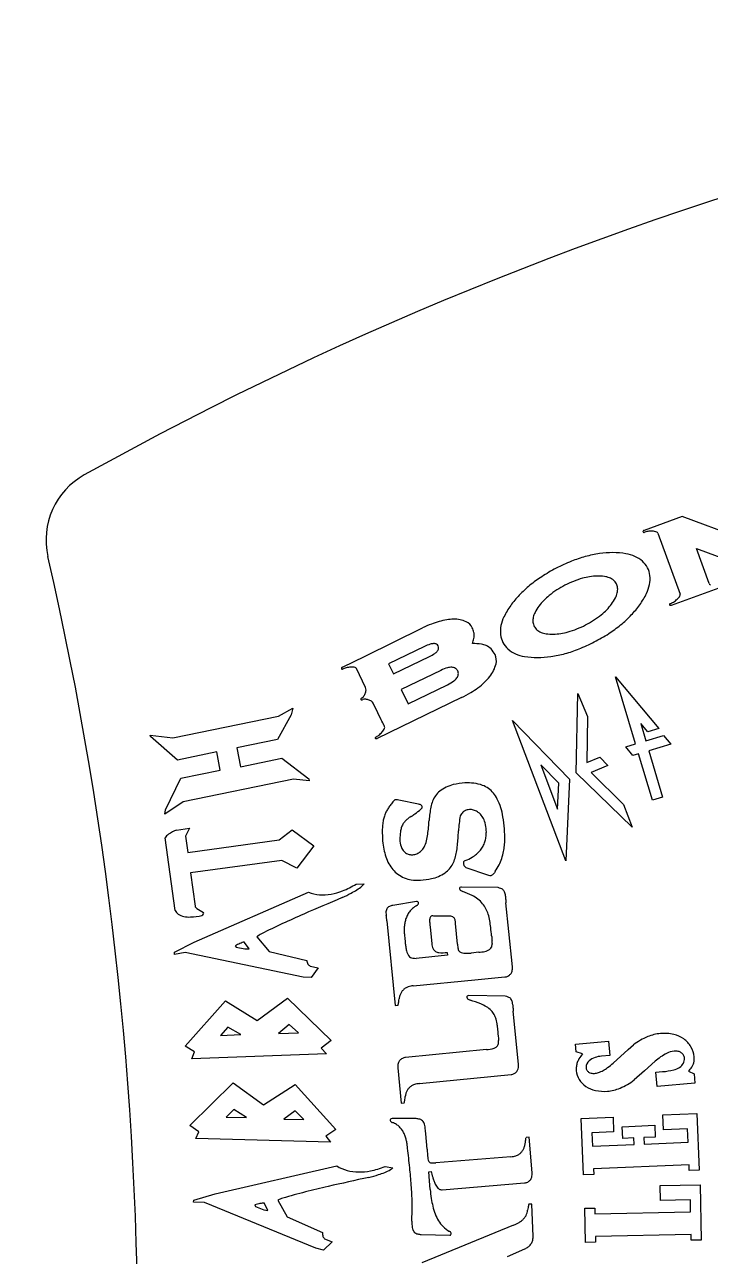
# Model space of a CAD drawing. Extents: x 7.4 to 31.4, y 13.7 to 28.6.
# Drawn here: x 7.43 to 12.04, y 20.35 to 28.63 of the extents above; entities that cross this region are included whole.
import ezdxf

# ---------------------------------------------------------------- set-up
doc = ezdxf.new("R2010")
doc.units = 0
doc.header["$MEASUREMENT"] = 0
doc.layers.add('APS_GEOMETRY', color=7, linetype='Continuous')

msp = doc.modelspace()

# ---------------------------------------------------------------- linework, layer by layer
at = {"layer": 'APS_GEOMETRY'}
for p, q in [((11.846485, 25.322211), (11.590932, 25.229203)), ((12.280041, 25.161742), (11.846485, 25.322211)), ((11.682882, 25.209899), (11.832067, 24.799994)), ((12.027918, 24.871275), (11.942064, 25.10717)), ((11.942064, 25.10717), (12.375422, 24.94498)), ((11.774034, 24.726105), (12.119869, 24.851971)), ((9.714748, 24.384138), (10.101109, 24.572912)), ((10.113487, 24.448017), (9.872304, 24.330983)), ((9.562261, 24.309713), (9.714748, 24.384138)), ((9.905115, 24.263368), (10.146297, 24.380403)), ((9.71703, 24.171791), (9.655732, 24.299887)), ((9.872304, 24.330983), (9.905115, 24.263368)), ((10.222467, 24.287324), (9.95619, 24.158112)), ((10.002869, 24.061918), (10.269146, 24.191129)), ((11.533223, 23.793091), (11.3986, 24.244674)), ((11.3986, 24.244674), (11.690168, 23.896182)), ((9.95619, 24.158112), (10.002869, 24.061918)), ((11.132443, 23.598994), (11.144386, 24.13213)), ((11.144386, 24.13213), (11.210448, 23.976285)), ((9.131274, 23.980012), (9.227678, 24.034036)), ((9.227678, 24.034036), (9.217914, 23.988213)), ((9.799566, 24.002478), (9.76818, 24.066382)), ((10.363418, 24.105112), (9.794998, 23.830093)), ((8.421337, 23.832905), (9.131274, 23.980012)), ((9.217914, 23.988213), (9.124575, 23.822531)), ((9.822904, 23.954937), (9.799566, 24.002478)), ((11.064015, 23.006093), (10.705959, 23.950059)), ((10.705959, 23.950059), (11.089017, 23.555446)), ((11.210448, 23.976285), (11.204728, 23.667265)), ((11.615102, 23.873803), (11.567146, 23.931118)), ((11.567146, 23.931118), (11.602167, 23.813644)), ((11.690168, 23.896182), (11.615102, 23.873803)), ((8.270812, 23.842401), (8.268924, 23.851599)), ((8.268924, 23.851599), (8.421337, 23.832905)), ((8.452087, 23.683112), (8.270812, 23.842401)), ((9.124575, 23.822531), (8.852581, 23.766695)), ((11.467726, 23.773565), (11.533223, 23.793091)), ((11.602167, 23.813644), (11.72167, 23.849269)), ((11.769116, 23.790845), (11.622035, 23.746998)), ((11.72167, 23.849269), (11.769116, 23.790845)), ((8.716584, 23.738778), (8.452087, 23.683112)), ((8.739699, 23.616173), (8.716584, 23.738778)), ((8.852581, 23.766695), (8.877432, 23.63897)), ((8.877432, 23.63897), (9.155204, 23.696676)), ((9.155204, 23.696676), (9.335717, 23.55777)), ((11.204728, 23.667265), (11.291913, 23.702785)), ((11.291913, 23.702785), (11.345881, 23.647088)), ((11.515172, 23.71514), (11.467726, 23.773565)), ((11.553091, 23.726445), (11.515172, 23.71514)), ((11.645922, 23.415047), (11.553091, 23.726445)), ((11.622035, 23.746998), (11.714867, 23.4356)), ((8.474931, 23.561821), (8.739699, 23.616173)), ((11.016951, 23.528111), (10.895483, 23.653257)), ((10.895483, 23.653257), (11.009024, 23.353923)), ((11.345881, 23.647088), (11.233485, 23.601297)), ((8.371829, 23.350315), (8.474931, 23.561821)), ((9.233257, 23.556593), (8.492172, 23.404461)), ((9.338549, 23.543973), (9.233257, 23.556593)), ((9.335717, 23.55777), (9.338549, 23.543973)), ((11.009024, 23.353923), (11.016951, 23.528111)), ((11.089017, 23.555446), (11.064015, 23.006093)), ((11.51084, 23.232653), (11.132443, 23.598994)), ((11.233485, 23.601297), (11.451143, 23.385589)), ((8.492172, 23.404461), (8.367773, 23.320042)), ((10.07443, 23.388194), (9.941163, 23.414239)), ((11.451143, 23.385589), (11.51084, 23.232653)), ((11.714867, 23.4356), (11.645922, 23.415047)), ((8.367773, 23.320042), (8.371829, 23.350315)), ((8.446988, 23.213924), (8.532724, 23.225532)), ((8.532724, 23.225532), (8.507481, 23.17203)), ((9.136929, 23.146933), (9.223172, 23.214785)), ((9.223172, 23.214785), (9.368847, 23.108621)), ((10.527617, 23.224912), (10.528744, 23.226207)), ((10.6519, 23.205547), (10.650806, 23.221295)), ((10.653666, 23.180108), (10.6519, 23.205547)), ((8.436957, 22.673148), (8.370998, 23.16032)), ((8.507481, 23.17203), (8.522239, 23.063032)), ((8.522239, 23.063032), (9.136929, 23.146933)), ((9.368847, 23.108621), (9.254494, 22.958453)), ((9.155646, 23.00869), (8.540776, 22.926118)), ((9.254494, 22.958453), (9.155646, 23.00869)), ((10.391355, 22.961052), (10.537207, 22.911538)), ((8.540776, 22.926118), (8.571011, 22.702804)), ((8.565475, 22.460181), (9.334874, 22.794957)), ((9.653614, 22.850484), (9.707232, 22.852486)), ((10.607985, 22.826237), (10.362359, 22.830526)), ((10.059497, 22.732899), (9.899801, 22.706465)), ((10.680387, 22.531914), (10.661672, 22.725296)), ((10.284889, 22.635155), (10.176267, 22.635623)), ((9.861046, 22.602678), (9.916137, 22.033408)), ((10.148936, 22.590279), (10.150369, 22.575473)), ((10.150369, 22.575473), (10.15186, 22.560063)), ((10.15186, 22.560063), (10.162387, 22.451286)), ((10.336002, 22.447348), (10.322668, 22.585133)), ((10.681595, 22.532031), (10.680387, 22.531914)), ((10.704637, 22.293929), (10.681595, 22.532031)), ((8.432442, 22.392125), (8.565475, 22.460181)), ((8.934289, 22.41489), (8.903843, 22.457378)), ((8.98699, 22.495383), (9.06854, 22.396412)), ((10.56502, 22.50123), (10.565546, 22.495791)), ((10.565546, 22.495791), (10.565956, 22.491561)), ((10.565956, 22.491561), (10.566336, 22.487633)), ((10.566336, 22.487633), (10.566775, 22.4831)), ((10.566775, 22.4831), (10.567213, 22.478568)), ((10.567213, 22.478568), (10.567827, 22.472222)), ((8.432992, 22.37738), (8.432442, 22.392125)), ((8.505026, 22.389466), (8.432992, 22.37738)), ((9.298431, 22.225125), (8.505026, 22.389466)), ((8.841568, 22.43559), (8.84661, 22.426382)), ((8.84661, 22.426382), (8.90547, 22.413814)), ((8.90547, 22.413814), (8.934289, 22.41489)), ((9.06854, 22.396412), (9.323096, 22.337459)), ((10.268942, 22.371321), (10.057431, 22.350852)), ((10.265862, 22.390542), (10.267071, 22.390659)), ((10.267071, 22.390659), (10.268942, 22.371321)), ((10.478037, 22.391556), (10.428483, 22.38676)), ((10.565093, 22.434292), (10.563694, 22.426684)), ((10.566092, 22.439726), (10.565093, 22.434292)), ((9.343984, 22.299311), (9.398128, 22.287239)), ((9.398128, 22.287239), (9.351554, 22.222411)), ((9.351554, 22.222411), (9.298431, 22.225125)), ((10.037507, 22.16593), (10.452071, 22.206049)), ((10.452071, 22.206049), (10.653913, 22.225582)), ((8.504084, 21.761126), (8.775287, 22.06522)), ((8.775287, 22.06522), (8.988982, 21.932256)), ((8.988982, 21.932256), (9.192786, 22.082151)), ((9.192786, 22.082151), (9.485291, 21.797763)), ((9.916137, 22.033408), (9.936684, 22.035397)), ((10.657095, 22.096039), (10.411465, 22.100137)), ((10.745643, 21.638619), (10.710861, 21.99514)), ((8.791997, 21.887316), (8.743062, 21.831796)), ((8.879738, 21.838241), (8.791997, 21.887316)), ((9.204085, 21.905387), (9.131842, 21.84497)), ((9.265887, 21.849975), (9.204085, 21.905387)), ((8.743062, 21.831796), (8.879738, 21.838241)), ((9.131842, 21.84497), (9.265887, 21.849975)), ((9.485291, 21.797763), (9.420071, 21.747004)), ((11.128303, 21.774603), (11.351021, 21.793163)), ((11.351021, 21.793163), (11.358975, 21.697712)), ((8.567321, 21.721204), (8.504084, 21.761126)), ((8.548891, 21.675549), (8.567321, 21.721204)), ((9.455704, 21.709408), (8.548891, 21.675549)), ((9.420071, 21.747004), (9.455704, 21.709408)), ((10.529844, 21.73713), (9.985998, 21.684072)), ((11.132754, 21.721196), (11.128303, 21.774603)), ((11.176123, 21.708791), (11.132754, 21.721196)), ((11.382648, 21.647052), (11.483756, 21.738146)), ((11.483756, 21.738146), (11.518911, 21.769395)), ((11.358975, 21.697712), (11.304432, 21.693167)), ((11.66488, 21.658557), (11.593635, 21.595267)), ((9.934236, 21.61436), (9.957464, 21.376276)), ((10.081149, 21.509127), (10.696299, 21.569142)), ((11.593635, 21.595267), (11.52374, 21.532947)), ((11.669283, 21.585123), (11.714735, 21.58891)), ((11.677237, 21.489672), (11.669283, 21.585123)), ((11.889443, 21.593172), (11.926468, 21.574517)), ((11.926468, 21.574517), (11.931771, 21.510884)), ((8.536165, 21.22727), (8.826423, 21.513231)), ((8.826423, 21.513231), (9.031094, 21.366757)), ((9.031094, 21.366757), (9.244145, 21.50319)), ((9.244145, 21.50319), (9.517692, 21.200522)), ((10.078731, 21.508892), (10.081149, 21.509127)), ((11.931771, 21.510884), (11.677237, 21.489672)), ((9.957464, 21.376276), (9.978009, 21.37828)), ((8.83162, 21.33462), (8.779205, 21.282373)), ((8.916011, 21.279987), (8.83162, 21.33462)), ((9.244015, 21.326065), (9.168024, 21.270435)), ((9.302113, 21.266781), (9.244015, 21.326065)), ((11.716231, 21.297575), (11.945221, 21.307171)), ((11.720432, 21.197321), (11.716231, 21.297575)), ((11.945221, 21.307171), (11.961166, 20.926661)), ((8.596694, 21.183351), (8.536165, 21.22727)), ((8.779205, 21.282373), (8.916011, 21.279987)), ((9.168024, 21.270435), (9.302113, 21.266781)), ((10.057729, 21.272948), (9.895678, 21.273031)), ((10.120511, 21.190994), (10.118969, 21.209752)), ((11.167112, 21.274564), (11.381291, 21.283539)), ((11.183058, 20.894054), (11.167112, 21.274564)), ((11.381291, 21.283539), (11.385493, 21.183285)), ((11.443349, 21.218806), (11.662085, 21.227972)), ((11.446643, 21.140198), (11.443349, 21.218806)), ((11.662085, 21.227972), (11.665379, 21.149364)), ((8.575357, 21.138979), (8.596694, 21.183351)), ((9.482465, 21.11426), (8.575357, 21.138979)), ((9.517692, 21.200522), (9.449332, 21.154077)), ((9.449332, 21.154077), (9.482465, 21.11426)), ((10.122152, 21.171026), (10.120511, 21.190994)), ((10.130607, 21.068158), (10.122152, 21.171026)), ((10.817323, 21.14775), (10.79675, 21.146059)), ((10.836919, 20.909339), (10.817323, 21.14775)), ((11.385493, 21.183285), (11.239668, 21.177174)), ((11.239668, 21.177174), (11.24344, 21.087174)), ((11.521834, 21.143349), (11.446643, 21.140198)), ((11.523696, 21.098918), (11.521834, 21.143349)), ((11.665379, 21.149364), (11.58791, 21.146118)), ((11.58791, 21.146118), (11.589772, 21.101687)), ((11.882206, 21.2041), (11.720432, 21.197321)), ((11.885977, 21.114099), (11.882206, 21.2041)), ((11.24344, 21.087174), (11.523696, 21.098918)), ((11.589772, 21.101687), (11.885977, 21.114099)), ((10.694048, 21.016998), (10.190603, 20.975619)), ((11.892327, 20.962579), (11.249789, 20.935653)), ((11.89395, 20.923845), (11.892327, 20.962579)), ((8.706831, 20.767177), (9.524748, 20.954428)), ((9.848262, 20.950263), (9.90133, 20.942349)), ((10.14314, 20.915672), (10.158873, 20.916965)), ((10.147937, 20.855452), (10.14314, 20.915672)), ((11.251413, 20.896919), (11.183058, 20.894054)), ((11.249789, 20.935653), (11.251413, 20.896919)), ((11.961166, 20.926661), (11.89395, 20.923845)), ((10.152382, 20.795812), (10.147937, 20.855452)), ((10.232247, 20.795066), (10.786521, 20.840623)), ((11.698896, 20.823597), (11.966805, 20.828752)), ((11.700826, 20.723274), (11.698896, 20.823597)), ((11.966805, 20.828752), (11.973978, 20.455959)), ((8.561359, 20.710209), (8.563535, 20.724803)), ((8.634386, 20.708813), (8.561359, 20.710209)), ((8.563535, 20.724803), (8.706831, 20.767177)), ((9.127614, 20.724096), (9.189528, 20.611791)), ((11.901473, 20.727134), (11.700826, 20.723274)), ((11.903052, 20.645051), (11.901473, 20.727134)), ((9.383915, 20.401072), (8.634386, 20.708813)), ((8.973663, 20.692126), (8.976922, 20.682147)), ((8.976922, 20.682147), (9.032458, 20.658947)), ((9.032458, 20.658947), (9.060982, 20.654693)), ((9.060982, 20.654693), (9.038887, 20.702065)), ((10.835489, 20.697695), (10.814859, 20.69695)), ((10.843384, 20.479267), (10.835489, 20.697695)), ((11.190922, 20.670126), (11.259324, 20.671442)), ((11.195331, 20.440978), (11.190922, 20.670126)), ((11.259324, 20.671442), (11.26007, 20.63268)), ((11.26007, 20.63268), (11.903052, 20.645051)), ((9.189528, 20.611791), (9.42886, 20.506936)), ((10.027905, 20.58333), (10.029422, 20.564875)), ((10.029422, 20.564875), (10.03079, 20.548234)), ((10.713028, 20.555965), (10.095199, 20.302769)), ((9.44236, 20.465592), (9.493351, 20.443748)), ((10.091333, 20.49351), (10.283026, 20.488553)), ((11.90597, 20.493426), (11.262987, 20.481055)), ((11.262987, 20.481055), (11.263733, 20.442294)), ((11.906716, 20.454665), (11.90597, 20.493426)), ((9.435628, 20.388614), (9.383915, 20.401072)), ((9.493351, 20.443748), (9.435628, 20.388614)), ((10.670775, 20.34666), (10.789244, 20.397115)), ((11.263733, 20.442294), (11.195331, 20.440978)), ((11.973978, 20.455959), (11.906716, 20.454665))]:
    msp.add_line(p, q, dxfattribs=at)
for centre, radius, start, end in [((19.495545, 4.630207), 24, 61.299397, 119.092201), ((8.069458, 25.16541), 0.5, 119.092201, 192.895604), ((11.587104, 25.221213), 0.004517, 139.743868, 199.998987), ((11.589288, 25.222008), 0.006842, 199.998987, 241.184912), ((11.59684, 25.212969), 0.017275, 109.998987, 139.743868), ((11.58838, 25.220357), 0.004957, 241.184912, 289.998987), ((11.63051, 25.104599), 0.118229, 97.767486, 109.998987), ((11.639912, 25.035665), 0.187801, 88.069399, 97.767486), ((11.643117, 25.130725), 0.092687, 69.829407, 88.069399), ((11.670553, 25.205412), 0.013121, 19.998987, 69.829407), ((-15.812611, 19.697614), 24, 345.522488, 12.895604), ((11.532274, 23.943064), 1.16082, 111.782017, 117.345906), ((11.429824, 24.19944), 0.884732, 105.40807, 111.782017), ((11.402994, 24.296793), 0.783749, 98.226553, 105.40807), ((11.383858, 24.429157), 0.650009, 90.339703, 98.226553), ((11.383068, 24.562383), 0.51678, 80.490773, 90.339703), ((11.426212, 24.81995), 0.255624, 66.469417, 80.490773), ((11.45304, 24.88156), 0.188427, 47.884902, 66.469417), ((11.475744, 24.906674), 0.154572, 27.345906, 47.884902), ((11.532274, 23.943064), 1.16082, 117.345906, 122.909795), ((11.475744, 24.906674), 0.154572, 6.80691, 27.345906), ((11.318332, 24.25301), 0.783749, 129.283743, 136.465259), ((11.382271, 24.174847), 0.884732, 122.909795, 129.283743), ((11.35115, 24.293297), 0.637908, 117.345906, 128.714125), ((11.351683, 24.292266), 0.639068, 105.997182, 117.345906), ((11.284655, 24.526062), 0.395854, 91.563001, 105.997182), ((11.282057, 24.621275), 0.300605, 82.007757, 91.563001), ((11.304116, 24.778388), 0.141952, 68.084683, 82.007757), ((11.319439, 24.816474), 0.100899, 49.014147, 68.084683), ((11.334217, 24.833483), 0.078367, 27.345906, 49.014147), ((11.334217, 24.833483), 0.078367, 5.677665, 27.345906), ((11.376345, 24.916377), 0.255624, 334.201039, 348.222395), ((11.442128, 24.902661), 0.188427, 348.222395, 6.80691), ((12.040248, 24.875762), 0.013121, 199.998987, 249.829407), ((11.221376, 24.345129), 0.650009, 136.465259, 144.352109), ((11.197584, 24.484882), 0.392373, 128.714125, 143.224226), ((11.130897, 24.913568), 0.300605, 323.128811, 332.684055), ((11.271859, 24.840762), 0.141952, 332.684055, 346.607129), ((11.311796, 24.831253), 0.100899, 346.607129, 5.677665), ((11.141219, 25.030036), 0.51678, 324.352109, 334.201039), ((11.750714, 24.835087), 0.092687, 311.928575, 330.168567), ((11.819737, 24.795507), 0.013121, 330.168567, 19.998987), ((11.113113, 24.422775), 0.51678, 144.352109, 154.201039), ((11.122756, 24.540811), 0.298954, 143.224226, 152.798929), ((11.0547, 24.970719), 0.395854, 308.694631, 323.128811), ((11.032956, 25.107682), 0.650009, 316.465259, 324.352109), ((11.768151, 24.73056), 0.006842, 158.813062, 199.998987), ((11.765966, 24.729765), 0.004517, 199.998987, 260.254106), ((11.766393, 24.731241), 0.004957, 109.998987, 158.813062), ((11.724263, 24.846998), 0.118229, 289.998987, 302.230488), ((11.768126, 24.742338), 0.017275, 260.254106, 289.998987), ((11.687159, 24.90585), 0.187801, 302.230488, 311.928575), ((10.364183, 24.075227), 0.561824, 105.782022, 111.284964), ((10.33919, 24.163659), 0.469928, 99.217937, 105.782022), ((10.318121, 24.293484), 0.338405, 91.481087, 99.217937), ((10.313303, 24.440111), 0.191705, 65.197068, 91.17426), ((10.357818, 24.536438), 0.085589, 25.885059, 65.197068), ((10.877988, 24.536434), 0.255624, 154.201039, 168.222395), ((10.943224, 24.622067), 0.100936, 166.727395, 185.76102), ((10.921093, 24.619834), 0.078693, 185.76102, 207.345906), ((10.982838, 24.612722), 0.141637, 152.798929, 166.727395), ((10.902649, 25.160545), 0.639068, 297.345906, 308.694631), ((10.936, 25.199801), 0.783749, 309.283743, 316.465259), ((10.452027, 23.849744), 0.803814, 111.284964, 115.885059), ((10.293519, 24.505236), 0.157059, 13.955737, 25.885059), ((10.363536, 24.522636), 0.084912, 357.706469, 13.955737), ((10.812204, 24.55015), 0.188427, 168.222395, 186.80691), ((10.778588, 24.546137), 0.154572, 186.80691, 207.345906), ((10.921093, 24.619834), 0.078693, 207.345906, 228.930792), ((10.935706, 24.636604), 0.100936, 228.930792, 247.964417), ((10.950976, 24.674332), 0.141637, 247.964417, 261.892883), ((10.973162, 24.830076), 0.298954, 261.892883, 271.467586), ((10.970769, 24.923465), 0.392373, 271.467586, 285.977687), ((10.903182, 25.159514), 0.637908, 285.977687, 297.345906), ((10.722058, 25.509748), 1.16082, 297.345906, 302.909795), ((10.872062, 25.277964), 0.884732, 302.909795, 309.283743), ((10.240811, 24.185629), 0.291649, 107.609166, 115.885059), ((10.178508, 24.381924), 0.085704, 92.310353, 107.609166), ((10.176704, 24.426658), 0.040933, 63.260867, 92.310353), ((10.183837, 24.440818), 0.025079, 25.885059, 63.260867), ((10.182959, 24.440391), 0.026055, 349.077575, 25.885059), ((10.133508, 24.578521), 0.321893, 340.003655, 346.296928), ((10.428343, 24.030863), 0.43765, 81.009731, 88.998125), ((10.372968, 24.520133), 0.075417, 346.296928, 359.320008), ((10.476758, 24.336881), 0.127826, 66.199159, 81.009731), ((10.486423, 24.358014), 0.10459, 44.485125, 66.371071), ((10.778588, 24.546137), 0.154572, 207.345906, 227.884902), ((10.722058, 25.509748), 1.16082, 291.782017, 297.345906), ((10.021591, 24.637395), 0.285651, 295.885059, 304.330904), ((10.135051, 24.471262), 0.084472, 304.330904, 319.895858), ((10.168361, 24.443208), 0.040922, 319.895858, 349.077575), ((10.458079, 24.330175), 0.144319, 25.885059, 44.485125), ((10.505503, 24.353188), 0.091606, 346.492491, 25.885059), ((10.801292, 24.571251), 0.188427, 227.884902, 246.469417), ((10.82812, 24.632861), 0.255624, 246.469417, 260.490773), ((10.871265, 24.890428), 0.51678, 260.490773, 270.339703), ((10.870475, 25.023654), 0.650009, 270.339703, 278.226553), ((10.851338, 25.156018), 0.783749, 278.226553, 285.40807), ((10.824508, 25.253371), 0.884732, 285.40807, 291.782017), ((9.559272, 24.301374), 0.004517, 145.62994, 205.885059), ((9.561364, 24.302388), 0.006842, 205.885059, 247.070984), ((9.569803, 24.294171), 0.017275, 115.885059, 145.62994), ((9.560629, 24.300653), 0.004957, 247.070984, 295.885059), ((9.614331, 24.189985), 0.118051, 103.635621, 115.885059), ((9.630727, 24.122396), 0.187601, 93.925463, 103.635621), ((9.624224, 24.217157), 0.092617, 75.66799, 93.925463), ((9.643893, 24.294142), 0.013159, 25.885059, 75.66799), ((10.347885, 24.028865), 0.287281, 105.926989, 115.885059), ((10.29381, 24.218357), 0.090225, 88.108495, 105.926989), ((10.295152, 24.259004), 0.049555, 58.212743, 88.108495), ((10.298846, 24.264964), 0.042544, 25.885059, 58.212743), ((10.298846, 24.264964), 0.042544, 353.557375, 25.885059), ((10.381322, 24.383019), 0.21932, 321.330466, 346.492491), ((10.143728, 24.449588), 0.287281, 295.885059, 305.84313), ((10.259118, 24.28985), 0.090225, 305.84313, 323.661623), ((10.291879, 24.265751), 0.049555, 323.661623, 353.557375), ((10.178286, 24.566428), 0.493545, 306.678162, 313.486907), ((10.259423, 24.480888), 0.375646, 313.486907, 321.292777), ((9.683084, 24.1255), 0.025158, 295.885059, 323.591378), ((9.62058, 24.171597), 0.102821, 323.591378, 337.194923), ((9.653633, 24.157699), 0.066966, 337.194923, 357.617122), ((9.685278, 24.156383), 0.035293, 357.617122, 25.885059), ((10.014594, 24.823964), 0.799015, 295.885059, 300.84351), ((10.128321, 24.633514), 0.577193, 300.84351, 306.678162), ((9.69011, 24.093183), 0.004996, 144.537318, 205.885059), ((9.689395, 24.092836), 0.004202, 205.885059, 270.640837), ((9.703339, 24.08376), 0.021238, 115.885059, 144.537318), ((9.68916, 24.113866), 0.025234, 270.640837, 295.885059), ((9.711477, 24.067876), 0.025886, 88.17874, 115.885059), ((9.709209, 23.996525), 0.097272, 73.988655, 88.17874), ((9.717671, 24.026016), 0.066591, 53.663032, 73.988655), ((9.735809, 24.050674), 0.035981, 25.885059, 53.663032), ((-52.063654, -6.414146), 68.936401, 26.101754, 26.138194), ((9.690538, 23.999137), 0.187601, 308.134497, 317.844655), ((9.760953, 23.935389), 0.092617, 317.844655, 336.102128), ((8.091636, 23.05791), 1.949379, 25.885059, 26.101754), ((9.833598, 23.9032), 0.013159, 336.102128, 25.885059), ((9.788227, 23.833293), 0.006153, 162.978811, 205.885059), ((9.787275, 23.833585), 0.005157, 115.885059, 162.978811), ((9.786423, 23.832418), 0.004147, 205.885059, 267.607188), ((9.733486, 23.944432), 0.118051, 295.885059, 308.134497), ((9.787013, 23.846547), 0.018289, 267.607188, 295.885059), ((10.422395, 23.004847), 0.526746, 93.972496, 102.596188), ((10.406099, 23.239511), 0.291518, 70.480777, 93.972496), ((10.345495, 23.334104), 0.192046, 144.798838, 157.22142), ((10.310614, 23.358712), 0.149358, 128.933241, 144.798838), ((10.35821, 23.299795), 0.225098, 116.023559, 128.933241), ((10.355033, 23.306301), 0.217859, 102.596188, 116.023559), ((10.447884, 23.357382), 0.16646, 39.223902, 70.480777), ((10.402981, 23.320728), 0.224423, 26.767966, 39.223902), ((10.12314, 23.195583), 0.302136, 145.312688, 150.282428), ((10.164093, 23.167239), 0.35194, 140.708201, 145.312688), ((10.014804, 23.313034), 0.14523, 141.462049, 147.945123), ((9.975533, 23.344314), 0.095023, 133.444956, 141.462049), ((9.921321, 23.401552), 0.016188, 91.726753, 133.444956), ((9.922395, 23.365923), 0.051833, 68.771372, 91.726753), ((10.057884, 23.3284), 0.062041, 55.682333, 74.532461), ((10.078585, 23.373124), 0.021851, 298.416451, 331.23727), ((10.084519, 23.367419), 0.014799, 16.501304, 55.682333), ((10.087416, 23.368277), 0.011778, 331.23727, 16.501304), ((10.891729, 23.229407), 0.748427, 169.351622, 172.662563), ((10.3541, 23.330491), 0.201379, 157.22142, 169.351622), ((10.275388, 23.256366), 0.36733, 17.039417, 26.767966), ((10.162203, 23.221677), 0.485712, 9.629285, 17.039417), ((10.070952, 23.231224), 0.23937, 164.793488, 171.841175), ((10.078291, 23.229229), 0.246975, 157.96915, 164.793488), ((10.02986, 23.248827), 0.194729, 150.282428, 157.96915), ((10.107034, 23.15483), 0.171021, 128.911806, 136.927087), ((10.171805, 23.074592), 0.274139, 122.582956, 128.911806), ((9.796823, 23.66132), 0.42218, 302.582956, 306.707722), ((9.352624, 24.25709), 1.165318, 306.707722, 309.190089), ((7.858705, 23.449065), 2.292361, 354.571716, 355.736877), ((11.010362, 23.214131), 0.86804, 172.662563, 175.736877), ((11.2034, 23.16325), 0.862009, 170.265535, 173.667649), ((10.426334, 23.2744), 0.080363, 132.82587, 154.496607), ((10.415526, 23.286061), 0.064462, 108.59337, 132.82587), ((10.420782, 23.270436), 0.080948, 88.948421, 108.59337), ((10.42067, 23.264345), 0.08704, 70.010007, 88.948421), ((10.419493, 23.261107), 0.090486, 51.626691, 70.010007), ((10.385368, 23.218011), 0.145456, 37.151008, 51.626691), ((10.414002, 23.239707), 0.109531, 18.008739, 37.151008), ((9.819821, 23.163587), 0.832986, 3.972496, 9.629285), ((8.529875, 22.989897), 0.238868, 110.303856, 125.199622), ((10.394003, 23.202906), 0.564039, 177.426205, 181.208639), ((10.211134, 23.211126), 0.380985, 171.841175, 177.426205), ((10.548363, 23.120961), 0.601786, 172.313203, 177.183521), ((10.119552, 23.178837), 0.169086, 163.118038, 172.313203), ((10.077752, 23.191523), 0.125404, 150.861154, 163.118038), ((10.053065, 23.205285), 0.097141, 136.927087, 150.861154), ((7.888119, 23.44627), 2.262815, 353.398973, 354.571716), ((8.286556, 23.311864), 2.058648, 355.690147, 357.102504), ((11.187151, 23.165054), 0.84566, 173.667649, 177.102504), ((10.325265, 23.21086), 0.202839, 3.972496, 18.008739), ((10.219914, 23.203547), 0.309598, 352.662563, 358.373157), ((10.207504, 23.203899), 0.322013, 358.373157, 3.972496), ((8.430329, 23.131014), 0.066174, 125.199622, 153.714067), ((10.886056, 23.213287), 1.056202, 181.208639, 183.972496), ((10.344464, 23.186879), 0.514203, 185.21786, 191.417821), ((10.150739, 23.164658), 0.203925, 183.972496, 197.573038), ((9.852106, 23.217648), 0.285461, 335.362036, 344.447484), ((9.843831, 23.219951), 0.294051, 344.447484, 353.398973), ((9.762391, 23.169945), 0.575907, 349.551723, 354.138932), ((8.637607, 23.285408), 1.706601, 354.138932, 355.690147), ((10.348211, 23.189515), 0.180787, 332.081704, 342.171086), ((10.361117, 23.185364), 0.16723, 342.171086, 352.662563), ((10.125305, 23.167712), 0.529201, 353.667649, 358.066355), ((10.360719, 23.159765), 0.293652, 358.066355, 3.972496), ((10.286499, 23.175173), 0.455067, 191.417821, 198.008739), ((10.11585, 23.119697), 0.275628, 198.008739, 208.797051), ((10.031621, 23.126933), 0.078976, 197.573038, 219.510174), ((10.042012, 23.135502), 0.092444, 219.510174, 238.134843), ((10.026946, 23.111265), 0.063906, 238.134843, 260.579998), ((10.028355, 23.119759), 0.072516, 260.579998, 280.529442), ((10.024241, 23.141896), 0.095032, 280.529442, 297.934985), ((10.018606, 23.152521), 0.107059, 297.934985, 313.551901), ((10.011197, 23.160315), 0.117813, 313.551901, 328.434818), ((9.864213, 23.151169), 0.472368, 344.486366, 349.551723), ((10.249707, 23.351168), 0.369739, 291.976658, 299.828038), ((10.333454, 23.205104), 0.201369, 299.828038, 310.473937), ((10.324338, 23.215786), 0.215412, 310.473937, 320.404592), ((10.370162, 23.177884), 0.155945, 320.404592, 332.081704), ((10.083048, 23.188396), 0.574265, 343.246937, 348.0271), ((10.241266, 23.154844), 0.412528, 348.0271, 353.667649), ((10.072971, 23.096127), 0.226698, 208.797051, 220.696603), ((10.055576, 23.081166), 0.203754, 220.696603, 233.886295), ((10.161314, 23.056006), 0.158174, 305.069809, 319.575587), ((10.142999, 23.071607), 0.182232, 319.575587, 332.195564), ((10.134285, 23.076202), 0.192084, 332.195564, 344.486366), ((10.405235, 22.991712), 0.030024, 173.667649, 188.371201), ((10.393809, 22.99298), 0.018528, 154.917892, 173.667649), ((10.408573, 22.992203), 0.033397, 188.371201, 201.717168), ((10.38673, 22.996293), 0.010711, 124.041079, 154.917892), ((10.412829, 22.993898), 0.037978, 201.717168, 214.228933), ((10.392469, 22.987797), 0.020964, 102.102598, 124.041079), ((10.441531, 23.013425), 0.072693, 214.228933, 220.842394), ((10.422947, 22.99736), 0.048129, 220.842394, 228.972496), ((10.362454, 23.108263), 0.283965, 322.917682, 332.884991), ((10.381292, 23.098617), 0.2628, 332.884991, 343.246937), ((10.067298, 23.097233), 0.223643, 233.886295, 246.473357), ((10.050813, 23.059368), 0.182345, 246.473357, 261.855634), ((10.066518, 23.169105), 0.2932, 261.855634, 273.972496), ((10.049104, 23.419862), 0.544561, 273.972496, 281.825809), ((10.110005, 23.129), 0.247391, 281.825809, 293.488369), ((10.109899, 23.129244), 0.247657, 293.488369, 305.069809), ((10.559875, 22.978712), 0.070897, 251.352631, 263.796985), ((10.554805, 22.932061), 0.02397, 263.796985, 285.282428), ((10.547933, 22.957211), 0.050042, 285.282428, 295.773905), ((10.555904, 22.940701), 0.031709, 295.773905, 308.964516), ((10.556584, 22.939862), 0.030629, 308.964516, 322.54883), ((10.560557, 22.936818), 0.025624, 322.54883, 337.407445), ((10.712649, 22.873532), 0.13911, 154.614742, 157.407445), ((10.639209, 22.90838), 0.057821, 150.282428, 154.614742), ((9.430102, 23.051494), 0.273642, 249.634799, 265.217574), ((9.43303, 23.086496), 0.308766, 265.217574, 279.882097), ((9.421938, 23.150171), 0.3734, 279.882097, 292.135044), ((8.960372, 24.033312), 1.408167, 295.189629, 297.974269), ((9.33203, 23.3712), 0.612015, 292.135044, 301.698682), ((9.352988, 23.294109), 0.571168, 297.974269, 302.347243), ((9.487133, 23.0823), 0.320453, 302.347243, 310.066339), ((9.645812, 22.893637), 0.073932, 310.066339, 326.177811), ((10.357789, 22.820749), 0.008484, 130.352029, 188.389945), ((10.364967, 22.821808), 0.01574, 188.389945, 228.037987), ((10.361394, 22.816506), 0.014053, 86.065218, 130.352029), ((10.391151, 22.850927), 0.054901, 228.037987, 248.962489), ((10.210276, 22.32482), 0.50147, 63.554972, 71.253099), ((10.577357, 22.679966), 0.149443, 70.443946, 78.173516), ((10.611113, 22.774995), 0.048596, 56.867732, 70.443946), ((10.618089, 22.785683), 0.035833, 38.802428, 56.867732), ((10.612888, 22.781501), 0.042508, 22.226784, 38.802428), ((10.590981, 22.772549), 0.066173, 11.353882, 22.226784), ((10.530018, 22.760308), 0.128353, 3.552606, 11.353882), ((8.601012, 22.711743), 0.031305, 196.591185, 233.464374), ((19.055951, 0.27294), 24.409097, 112.8951, 113.5525), ((9.89193, 22.666776), 0.035783, 112.703444, 132.932897), ((9.923117, 22.592236), 0.116584, 101.536546, 112.703444), ((10.152143, 22.54704), 0.182975, 119.490029, 130.563736), ((10.060887, 22.718538), 0.014427, 51.924721, 95.52754), ((10.057284, 22.720991), 0.015443, 288.056348, 324.341615), ((10.064014, 22.722531), 0.009356, 356.996775, 51.924721), ((10.054437, 22.723033), 0.018946, 324.341615, 356.996775), ((10.331964, 22.569475), 0.228223, 52.133543, 63.554972), ((10.336984, 22.575932), 0.220044, 40.352029, 52.133543), ((10.370565, 22.604463), 0.17598, 27.171975, 40.352029), ((11.520593, 22.821807), 0.864129, 183.552606, 184.720611), ((12.463713, 22.899687), 1.81046, 184.720611, 185.52754), ((8.490512, 22.696692), 0.058502, 203.730818, 235.355974), ((8.515394, 22.7327), 0.10227, 235.355974, 259.142948), ((8.531277, 22.815514), 0.186594, 259.142948, 273.019435), ((8.512872, 23.164431), 0.535996, 273.019435, 281.193797), ((8.71932, 22.871418), 0.230033, 233.464374, 246.863938), ((8.602788, 22.663605), 0.028696, 299.511935, 330.525819), ((8.616149, 22.656053), 0.013349, 330.525819, 16.683152), ((12.39128, 15.562309), 7.730288, 113.5525, 114.720687), ((9.928175, 22.658055), 0.073528, 170.272421, 180.953619), ((9.966398, 22.658691), 0.111756, 180.953619, 189.613157), ((9.897489, 22.663315), 0.042394, 152.216909, 170.272421), ((9.426199, 22.567196), 0.436137, 7.37515, 9.613157), ((9.224128, 22.54104), 0.639893, 5.52754, 7.37515), ((9.892901, 22.665733), 0.037208, 132.932897, 152.216909), ((10.144656, 22.565055), 0.164639, 153.331806, 163.278516), ((10.157644, 22.558532), 0.179173, 143.798028, 153.331806), ((10.116575, 22.588591), 0.128279, 130.563736, 143.798028), ((10.238334, 22.604911), 0.090109, 172.998732, 180.087208), ((10.183913, 22.611594), 0.035279, 155.545901, 172.998732), ((10.168912, 22.618416), 0.018799, 131.554914, 155.545901), ((10.165369, 22.622413), 0.013458, 98.995769, 131.554914), ((10.169514, 22.596229), 0.039968, 80.272421, 98.995769), ((10.260674, 22.529492), 0.108402, 63.522157, 77.092591), ((10.302455, 22.613373), 0.014691, 26.083585, 63.522157), ((10.279646, 22.602207), 0.040087, 11.433681, 26.083585), ((10.314504, 22.575686), 0.238995, 17.395272, 27.171975), ((10.262144, 22.559282), 0.293864, 8.580423, 17.395272), ((10.581285, 19.49378), 3.402177, 114.720687, 117.368573), ((10.447519, 22.541697), 0.469941, 178.252535, 181.755257), ((10.196221, 22.549364), 0.218526, 170.75299, 178.252535), ((10.197668, 22.549129), 0.219992, 163.278516, 170.75299), ((10.30112, 22.605007), 0.152895, 180.087208, 185.52754), ((10.078291, 22.561483), 0.245519, 5.52754, 11.433681), ((9.030743, 22.373481), 1.539204, 6.8834, 8.580423), ((8.165049, 22.268975), 2.411183, 5.52754, 6.8834), ((9.198816, 21.741114), 0.780976, 114.671578, 117.221922), ((8.945912, 22.291686), 0.175096, 109.283879, 114.671578), ((8.902829, 22.414822), 0.044641, 91.528821, 109.283879), ((8.901695, 22.457298), 0.002149, 2.138328, 91.528821), ((9.099953, 22.355401), 0.179877, 117.368573, 128.902709), ((10.382807, 22.539714), 0.405198, 181.755257, 185.52754), ((12.475251, 22.742209), 2.507418, 185.52754, 186.498562), ((11.157306, 22.592082), 1.18095, 186.498562, 187.913484), ((10.26475, 22.45807), 0.102587, 183.791836, 204.706548), ((10.720913, 22.405922), 0.158542, 163.726131, 166.087505), ((10.437244, 22.459585), 0.131194, 2.34771, 5.52754), ((10.040046, 22.443301), 0.528725, 0.763898, 2.34771), ((10.279695, 22.470092), 0.294901, 187.913484, 193.554778), ((10.11446, 22.430256), 0.124932, 193.554778, 202.226784), ((10.053172, 22.405211), 0.058724, 202.226784, 220.090065), ((10.040397, 22.394457), 0.042025, 220.090065, 241.240663), ((10.2087, 22.432282), 0.04089, 204.706548, 238.122184), ((10.215214, 22.442756), 0.053224, 238.122184, 264.907885), ((10.234321, 22.657178), 0.268496, 264.907885, 276.746415), ((10.609591, 22.455532), 0.273711, 181.713465, 185.52754), ((10.484082, 22.443386), 0.147615, 185.52754, 190.721969), ((10.37769, 22.423241), 0.039333, 190.721969, 209.490029), ((10.370764, 22.419324), 0.031377, 209.490029, 230.52754), ((10.371981, 22.420802), 0.033291, 230.52754, 250.583635), ((10.386108, 22.46088), 0.075786, 250.583635, 263.838171), ((10.392554, 22.520588), 0.135841, 263.838171, 271.392869), ((10.384844, 22.837698), 0.453045, 271.392869, 275.52754), ((10.453871, 22.746854), 0.35612, 273.890963, 280.670305), ((10.506268, 22.468765), 0.073137, 280.670305, 295.663844), ((10.510754, 22.459427), 0.062777, 295.663844, 312.793942), ((10.518833, 22.450701), 0.050885, 312.793942, 331.837473), ((10.637299, 22.426634), 0.0724, 166.087505, 169.582144), ((9.379443, 22.339563), 0.056386, 182.138328, 208.703379), ((9.357201, 22.327383), 0.031028, 208.703379, 244.788452), ((10.043663, 22.400409), 0.048814, 241.240663, 259.708346), ((10.052997, 22.45181), 0.101056, 259.708346, 272.514753), ((10.618189, 22.285563), 0.086852, 345.780704, 5.52754), ((10.648271, 22.283889), 0.058579, 275.52754, 297.028974), ((10.647965, 22.284488), 0.059252, 297.028974, 318.406444), ((10.658167, 22.275432), 0.04561, 318.406444, 345.780704), ((10.049196, 22.06815), 0.106134, 151.367846, 162.32895), ((10.026675, 22.080445), 0.080475, 137.024009, 151.367846), ((10.040677, 22.067399), 0.099613, 124.138, 137.024009), ((10.026536, 22.088255), 0.074414, 106.961221, 124.138), ((10.053617, 21.999462), 0.167245, 95.52754, 106.961221), ((8.950831, 22.209168), 1.00105, 350.003429, 351.301576), ((9.026687, 22.197563), 0.924312, 351.301576, 352.652539), ((10.062033, 22.06406), 0.119606, 162.32895, 172.652539), ((10.406903, 22.090357), 0.008484, 130.396687, 188.434603), ((10.41408, 22.091421), 0.01574, 188.434603, 228.082645), ((10.410512, 22.086116), 0.014053, 86.109876, 130.396687), ((10.440242, 22.120561), 0.054901, 228.082645, 249.007147), ((10.174624, 21.260154), 0.845704, 67.951123, 73.092763), ((10.393835, 21.801392), 0.261758, 58.7023, 67.951123), ((10.626581, 21.949745), 0.149443, 70.488604, 78.218173), ((10.660263, 22.044801), 0.048596, 56.91239, 70.488604), ((10.667231, 22.055494), 0.035833, 38.847086, 56.91239), ((10.662033, 22.051307), 0.042508, 22.271442, 38.847086), ((10.640133, 22.042338), 0.066173, 11.39854, 22.271442), ((10.57918, 22.03005), 0.128353, 3.597264, 11.39854), ((11.569706, 22.092321), 0.864129, 183.597264, 184.765268), ((10.437784, 21.873682), 0.177157, 45.257652, 58.7023), ((10.481973, 21.91827), 0.114382, 28.504298, 45.257652), ((10.452573, 21.902305), 0.147837, 15.41802, 28.504298), ((12.512766, 22.170936), 1.81046, 184.765268, 185.572198), ((10.381275, 21.882642), 0.221797, 4.741882, 15.41802), ((15.432689, 22.301661), 4.846967, 184.741882, 185.237139), ((21.151491, 22.825851), 10.589742, 185.237139, 185.572198), ((10.547359, 21.791301), 0.064736, 342.583481, 5.572198), ((11.784513, 21.417103), 0.441196, 112.672956, 127.013616), ((11.723809, 21.562414), 0.283715, 94.763642, 112.672956), ((11.724305, 21.55646), 0.28969, 76.972439, 94.763642), ((11.745925, 21.649903), 0.193778, 55.175511, 76.972439), ((11.763636, 21.675362), 0.162765, 29.86525, 55.175511), ((10.500125, 22.041748), 0.306064, 275.572198, 285.354605), ((10.569307, 21.789806), 0.044796, 285.354605, 311.109876), ((10.575783, 21.782385), 0.034946, 311.109876, 342.583481), ((11.445438, 21.498124), 0.341923, 141.96624, 148.947561), ((11.930403, 21.359128), 0.4002, 118.199235, 131.565573), ((11.803391, 21.596012), 0.131414, 94.763642, 118.199235), ((11.799903, 21.637877), 0.089404, 77.171217, 94.763642), ((11.806413, 21.666465), 0.060084, 55.669783, 77.171217), ((11.812727, 21.675712), 0.048887, 29.964765, 55.669783), ((11.761318, 21.674031), 0.165438, 4.763642, 29.86525), ((10.018872, 21.622617), 0.085037, 165.414587, 185.572198), ((9.983203, 21.631898), 0.048181, 138.526789, 165.414587), ((9.993969, 21.622383), 0.062549, 117.520897, 138.526789), ((9.991566, 21.626993), 0.05735, 95.572198, 117.520897), ((10.65474, 21.62975), 0.091335, 346.703198, 5.572198), ((11.274262, 21.607126), 0.140668, 172.874984, 184.763642), ((11.250517, 21.610094), 0.116738, 159.819736, 172.874984), ((11.273508, 21.601644), 0.141233, 148.947561, 159.819736), ((11.250027, 21.621125), 0.050404, 126.073592, 184.763642), ((11.318238, 21.527494), 0.166248, 94.763642, 126.073592), ((11.045376, 22.019416), 0.502402, 306.625169, 312.168998), ((11.789215, 21.681401), 0.074573, 301.498207, 331.268457), ((11.802639, 21.674042), 0.059264, 331.268457, 4.763642), ((11.811046, 21.674742), 0.050828, 4.763642, 29.964765), ((11.837766, 21.670137), 0.089314, 324.49163, 338.198591), ((11.848356, 21.665901), 0.077909, 338.198591, 353.829825), ((11.768005, 21.674588), 0.158727, 353.829825, 4.763642), ((10.690905, 21.624434), 0.055554, 275.572198, 298.129444), ((10.690641, 21.624929), 0.056115, 298.129444, 320.572198), ((10.696892, 21.619788), 0.048022, 320.572198, 346.703198), ((11.266659, 21.606493), 0.133039, 184.763642, 211.680196), ((11.241407, 21.620407), 0.041755, 184.763642, 209.66841), ((11.241539, 21.620482), 0.041907, 209.66841, 234.527283), ((11.244906, 21.625207), 0.047708, 234.527283, 256.835722), ((11.250789, 21.65036), 0.073541, 256.835722, 274.763642), ((11.247917, 21.684826), 0.108126, 274.763642, 288.735363), ((11.219616, 21.768269), 0.196237, 288.735363, 299.094884), ((11.182542, 21.834891), 0.27248, 299.094884, 306.625169), ((11.676884, 22.043129), 0.455793, 274.763642, 284.294774), ((11.7547, 21.737728), 0.140634, 284.294774, 301.498207), ((11.738992, 21.740614), 0.210653, 315.578726, 324.49163), ((10.090497, 21.411121), 0.106134, 151.412503, 162.373607), ((10.067966, 21.423399), 0.080475, 137.068666, 151.412503), ((10.081978, 21.410363), 0.099613, 124.182657, 137.068666), ((10.067821, 21.431209), 0.074414, 107.005879, 124.182657), ((10.094971, 21.342436), 0.167245, 95.572198, 107.005879), ((11.282229, 21.616101), 0.151336, 211.680196, 236.888658), ((11.304265, 21.64989), 0.191674, 236.888658, 257.44925), ((11.321164, 21.725797), 0.26944, 257.44925, 274.763642), ((11.320408, 21.734877), 0.278551, 274.763642, 292.775751), ((11.256193, 21.887819), 0.444427, 292.775751, 307.013616), ((8.992022, 21.551283), 1.00105, 350.048087, 351.346234), ((9.067886, 21.539737), 0.924312, 351.346234, 352.697196), ((10.103336, 21.407041), 0.119606, 162.373607, 172.697196), ((9.893073, 21.262026), 0.009356, 138.301499, 193.229446), ((9.902408, 21.26422), 0.018946, 193.229446, 225.884606), ((9.89686, 21.258652), 0.014427, 94.698681, 138.301499), ((9.89997, 21.261705), 0.015443, 225.884606, 262.169873), ((9.85457, 21.119225), 0.134349, 58.444843, 71.200115), ((9.867305, 21.139961), 0.110015, 44.342855, 58.444843), ((9.829028, 21.102552), 0.163537, 34.767263, 44.342855), ((10.04939, 21.148443), 0.124784, 75.106399, 86.167915), ((10.070172, 21.226585), 0.043925, 56.408517, 75.106399), ((10.068419, 21.223945), 0.047094, 39.079025, 56.408517), ((10.06893, 21.22436), 0.046436, 21.626194, 39.079025), ((10.030053, 21.208947), 0.088257, 12.222501, 21.626194), ((9.981674, 21.198468), 0.137758, 4.698681, 12.222501), ((9.839505, 21.109825), 0.150782, 24.793912, 34.767263), ((9.776204, 21.080584), 0.22051, 17.9392, 24.793912), ((9.770129, 21.078617), 0.226896, 11.181754, 17.9392), ((9.493404, 21.324396), 1.315483, 350.277907, 351.233472), ((9.439643, 21.332686), 1.369879, 351.233472, 352.169873), ((9.488441, 21.022935), 0.514035, 8.188005, 11.181754), ((9.622672, 21.042249), 0.378421, 4.698681, 8.188005), ((2.559111, 20.183392), 7.493732, 5.816505, 6.819777), ((13.470686, 21.342685), 3.351342, 184.698681, 185.321436), ((10.692242, 21.114282), 0.098875, 304.056434, 316.747901), ((10.703223, 21.103951), 0.083798, 316.747901, 330.538986), ((10.676689, 21.11894), 0.114272, 330.538986, 340.736192), ((10.661399, 21.124283), 0.130469, 340.736192, 350.277907), ((11.083806, 21.12036), 0.954131, 185.321436, 186.488591), ((10.256339, 21.026249), 0.121329, 186.488591, 195.538986), ((10.171866, 21.002761), 0.03365, 195.538986, 212.771167), ((10.160514, 20.995453), 0.02015, 212.771167, 240.003527), ((10.162143, 20.998274), 0.023408, 240.003527, 265.236358), ((10.168921, 21.079618), 0.105033, 265.236358, 271.26505), ((10.164096, 21.298121), 0.323589, 271.26505, 274.698681), ((10.679712, 21.191428), 0.175019, 274.698681, 286.008613), ((10.708928, 21.089596), 0.069078, 286.008613, 304.056434), ((14.928775, -2.97332), 24.409097, 102.275445, 102.932844), ((9.665621, 21.189021), 0.273642, 239.015144, 254.597919), ((9.67495, 21.222884), 0.308766, 254.597919, 269.262442), ((9.675782, 21.287513), 0.3734, 269.262442, 281.515389), ((9.384875, 22.240588), 1.408167, 284.569974, 287.354614), ((9.628147, 21.521325), 0.612015, 281.515389, 291.079027), ((9.634539, 21.441692), 0.571168, 287.354614, 291.727588), ((9.727352, 21.208789), 0.320453, 291.727588, 299.446683), ((9.848545, 20.994116), 0.073932, 299.446683, 315.558156), ((4.008764, 20.331064), 6.036577, 4.698681, 5.816505), ((11.016405, 21.128564), 0.883253, 193.861028, 196.332315), ((10.538434, 20.988503), 0.385184, 196.332315, 200.074932), ((10.787886, 20.891254), 0.048022, 319.698681, 345.829681), ((10.74589, 20.901858), 0.091335, 345.829681, 4.698681), ((11.19591, 13.282398), 7.730288, 102.932844, 104.101031), ((8.356321, 20.688397), 1.67436, 0.674452, 4.698681), ((10.896202, 20.849313), 0.745741, 184.11405, 188.675411), ((10.484492, 20.96879), 0.327753, 200.074932, 204.465849), ((10.31072, 20.889723), 0.136838, 204.465849, 211.263732), ((10.259531, 20.858643), 0.076952, 211.263732, 223.15239), ((10.22839, 20.829449), 0.034266, 223.15239, 241.008613), ((10.229317, 20.831122), 0.036179, 241.008613, 257.840282), ((10.229293, 20.831011), 0.036066, 257.840282, 274.698681), ((10.78197, 20.895991), 0.055554, 274.698681, 297.255927), ((10.781714, 20.896489), 0.056115, 297.255927, 319.698681), ((9.212845, 20.565693), 0.179877, 106.748918, 118.283053), ((10.141441, 17.480094), 3.402177, 104.101031, 106.748918), ((10.781812, 20.831859), 0.630028, 188.675411, 193.638246), ((9.196809, 19.943708), 0.780976, 104.051923, 106.602267), ((9.0497, 20.531457), 0.175096, 98.664224, 104.051923), ((9.030048, 20.660424), 0.044641, 80.909166, 98.664224), ((9.036762, 20.702382), 0.002149, 351.518673, 80.909166), ((8.144132, 20.685899), 1.886564, 356.883387, 0.674452), ((10.546877, 20.774857), 0.388276, 193.638246, 201.653994), ((10.493442, 20.753642), 0.330783, 201.653994, 210.339686), ((10.698771, 20.671223), 0.109468, 333.015427, 342.735222), ((10.701971, 20.670229), 0.106116, 342.735222, 352.607708), ((11.120849, 20.615883), 0.316272, 169.265765, 172.607708), ((11.279208, 20.585863), 0.477452, 166.54592, 169.265765), ((10.121109, 20.555658), 0.090624, 184.698681, 194.564487), ((10.373059, 20.683184), 0.191298, 210.339686, 225.153345), ((10.402224, 20.712505), 0.232653, 225.153345, 238.57934), ((10.553134, 20.912087), 0.39037, 294.179479, 300.298807), ((10.685002, 20.68641), 0.12899, 300.298807, 310.954527), ((10.676234, 20.696513), 0.142367, 310.954527, 320.573562), ((10.72037, 20.660225), 0.085229, 320.573562, 333.015427), ((9.48463, 20.498619), 0.056386, 171.518673, 198.083724), ((9.460524, 20.490748), 0.031028, 198.083724, 234.168797), ((10.093395, 20.548457), 0.061989, 194.564487, 206.50009), ((10.075127, 20.539349), 0.041577, 206.50009, 223.988087), ((10.079485, 20.543555), 0.047634, 223.988087, 240.318336), ((10.08032, 20.545022), 0.049322, 240.318336, 256.263732), ((10.101727, 20.632596), 0.139474, 256.263732, 265.726054), ((10.280458, 20.502662), 0.011315, 45.513764, 87.573664), ((10.282019, 20.500806), 0.012295, 274.698681, 321.167481), ((10.275177, 20.497286), 0.018851, 13.229446, 45.513764), ((10.283858, 20.499326), 0.009935, 321.167481, 13.229446), ((10.749345, 20.475868), 0.0941, 343.635082, 2.070031), ((10.74426, 20.494009), 0.106827, 294.903685, 308.097404), ((10.740016, 20.499422), 0.113706, 308.097404, 320.884105), ((10.780083, 20.466841), 0.062064, 320.884105, 343.635082)]:
    msp.add_arc(centre, radius, start, end, dxfattribs=at)

doc.saveas('drawing.dxf')
